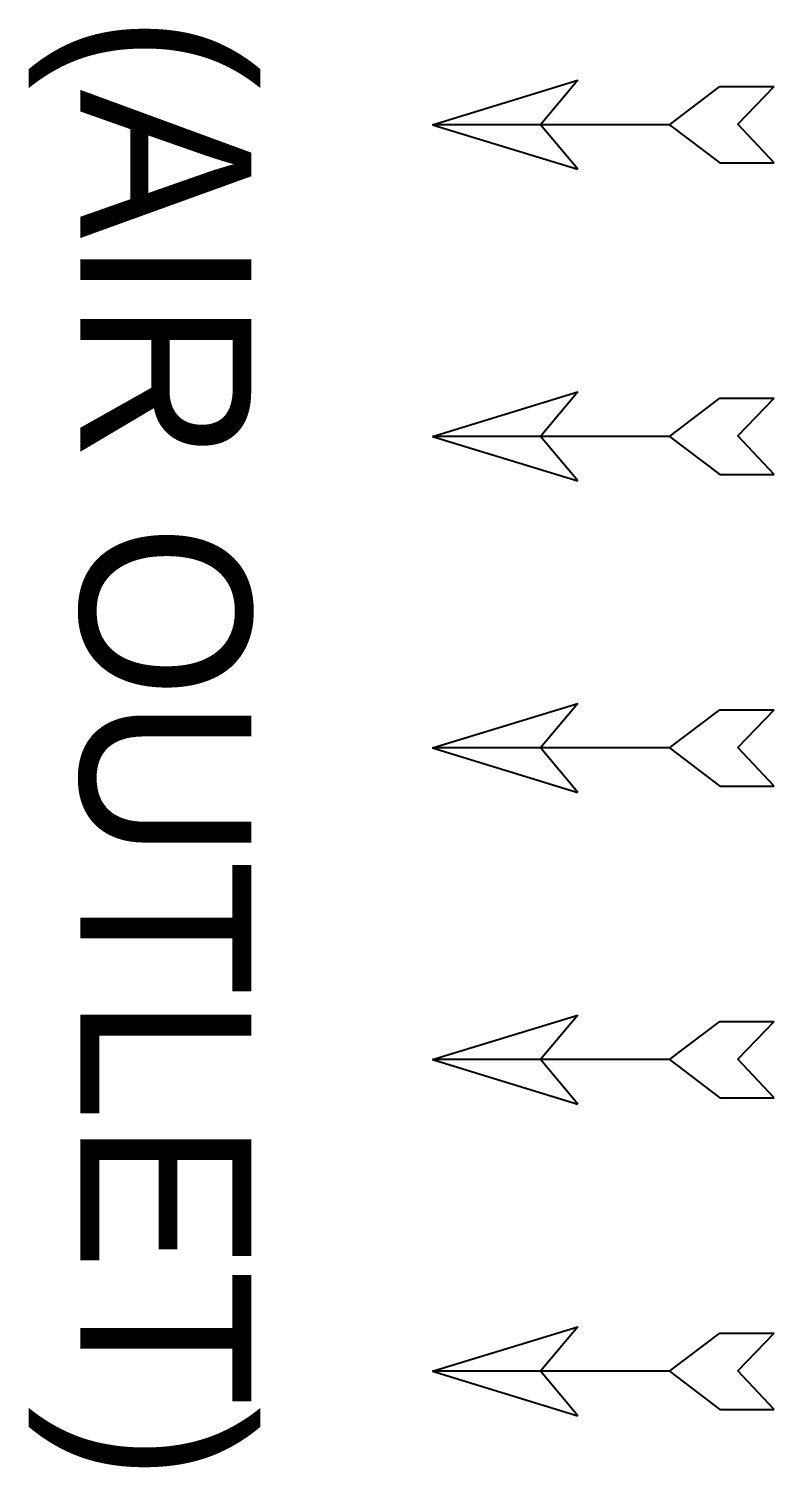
# Model space of a CAD drawing. Header units: millimetres. Extents: x 2113 to 34376, y 2901 to 25715.
# Drawn here: x 11156 to 11993, y 11856 to 13472 of the extents above; entities that cross this region are included whole.
import ezdxf
from ezdxf.enums import TextEntityAlignment as Align

# ---------------------------------------------------------------- set-up
doc = ezdxf.new("R2010")
doc.units = ezdxf.units.MM
doc.layers.add('냉각탑_dim', color=1, linetype='Continuous')
doc.layers.add('냉각탑_text', color=3, linetype='Continuous')
doc.styles.add('돋움', font='Dotum.ttf')

# ---------------------------------------------------------------- blocks, each defined once
blk = doc.blocks.new('화살표 IN OUT')
at = {"layer": '냉각탑_dim'}
for p, q in [((-163.5, 50), (-121.5, 0)), ((0, 0), (-163.5, 50)), ((-322.7, 43), (-383.9, 43)), ((-343.1, 0.5), (-383.9, 43)), ((-266.4, 0), (-322.7, 43)), ((-383.9, -43), (-343.1, 0.5)), ((-266.4, 0), (-322.7, -43)), ((-266.4, 0), (0, 0)), ((-163.5, -50), (-121.5, 0)), ((0, 0), (-163.5, -50)), ((-322.7, -43), (-383.9, -43))]:
    blk.add_line(p, q, dxfattribs=at)

msp = doc.modelspace()

# ---------------------------------------------------------------- block references
at = {"layer": '냉각탑_dim', "xscale": -1}
for p in [(11609.3, 13364), (11609.3, 13014), (11609.3, 12664), (11609.3, 12314), (11609.3, 11964)]:
    msp.add_blockref('화살표 IN OUT', p, dxfattribs=at)

# ---------------------------------------------------------------- texts
at = {"layer": '냉각탑_text', "style": '돋움'}
msp.add_text('(AIR OUTLET)', height=192, rotation=270, dxfattribs=at).set_placement((11309.9, 12664), align=Align.MIDDLE_CENTER)

doc.saveas('drawing.dxf')
